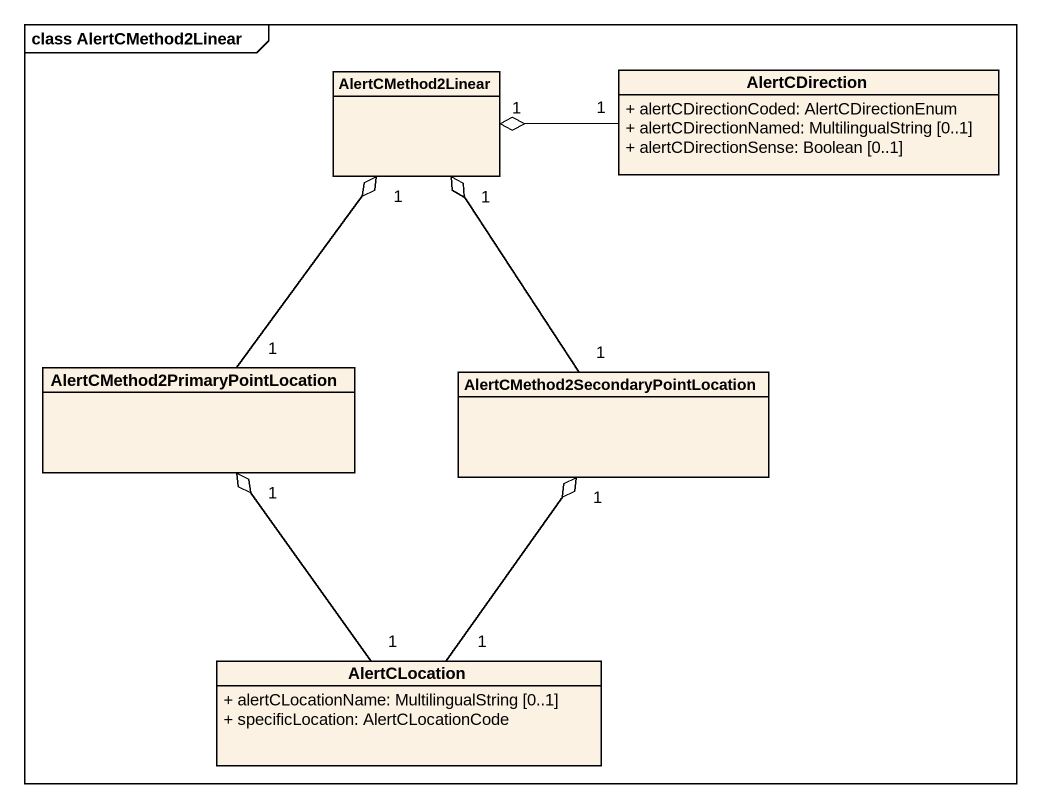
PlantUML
@startuml
mainframe class AlertCMethod2Linear
hide circle
hide empty members
skinparam classAttributeIconSize 0
class AlertCMethod2Linear
class AlertCDirection {
  + alertCDirectionCoded: AlertCDirectionEnum
  + alertCDirectionNamed: MultilingualString [0..1]
  + alertCDirectionSense: Boolean [0..1]
}
class "AlertCMethod2PrimaryPointLocation" as AlertCMethod2PrimaryPointLoc
class "AlertCMethod2SecondaryPointLocation" as AlertCMethod2SecondaryPointL
class AlertCLocation {
  + alertCLocationName: MultilingualString [0..1]
  + specificLocation: AlertCLocationCode
}
AlertCDirection "1" -left-o "1" AlertCMethod2Linear
AlertCMethod2PrimaryPointLoc "1" -up-o "1" AlertCMethod2Linear
AlertCMethod2SecondaryPointL "1" -up-o "1" AlertCMethod2Linear
AlertCLocation "1" -up-o "1" AlertCMethod2PrimaryPointLoc
AlertCLocation "1" -up-o "1" AlertCMethod2SecondaryPointL
@enduml
